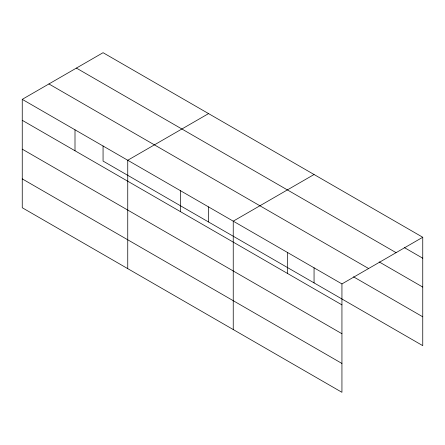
<?xml version="1.0" encoding="UTF-8"?>
<svg xmlns="http://www.w3.org/2000/svg" width="445" height="445" viewBox="0 0 445 445"><rect width="100%" height="100%" fill="white"/><g stroke="black" fill="none" stroke-linecap="round" stroke-linejoin="round"><path stroke-width="0.67" d="M341.938 333.728L341.938 283.921L22.25 99.352L22.25 207.737L341.938 392.306L341.938 333.728L22.25 149.158M103.062 145.966L103.062 161.079L422.75 345.648L422.75 237.263L103.062 52.694L22.25 99.352M208.56 113.603L127.748 160.256L127.748 268.647M314.059 174.512L233.241 221.165L233.241 329.55M341.938 283.921L422.75 237.263M404.238 247.531L422.75 258.222M76.395 68.091L396.083 252.66M379.151 261.899L422.75 287.07M48.917 83.955L368.605 268.524M353.475 276.801L422.75 316.796M22.25 120.306L341.938 304.875M22.25 178.884L341.938 363.454M314.059 267.784L314.059 282.898M287.592 252.543L287.592 273.503M208.56 206.875L208.56 221.988M180.498 190.71L180.498 211.67M74.999 129.806L74.999 150.76"/></g></svg>
